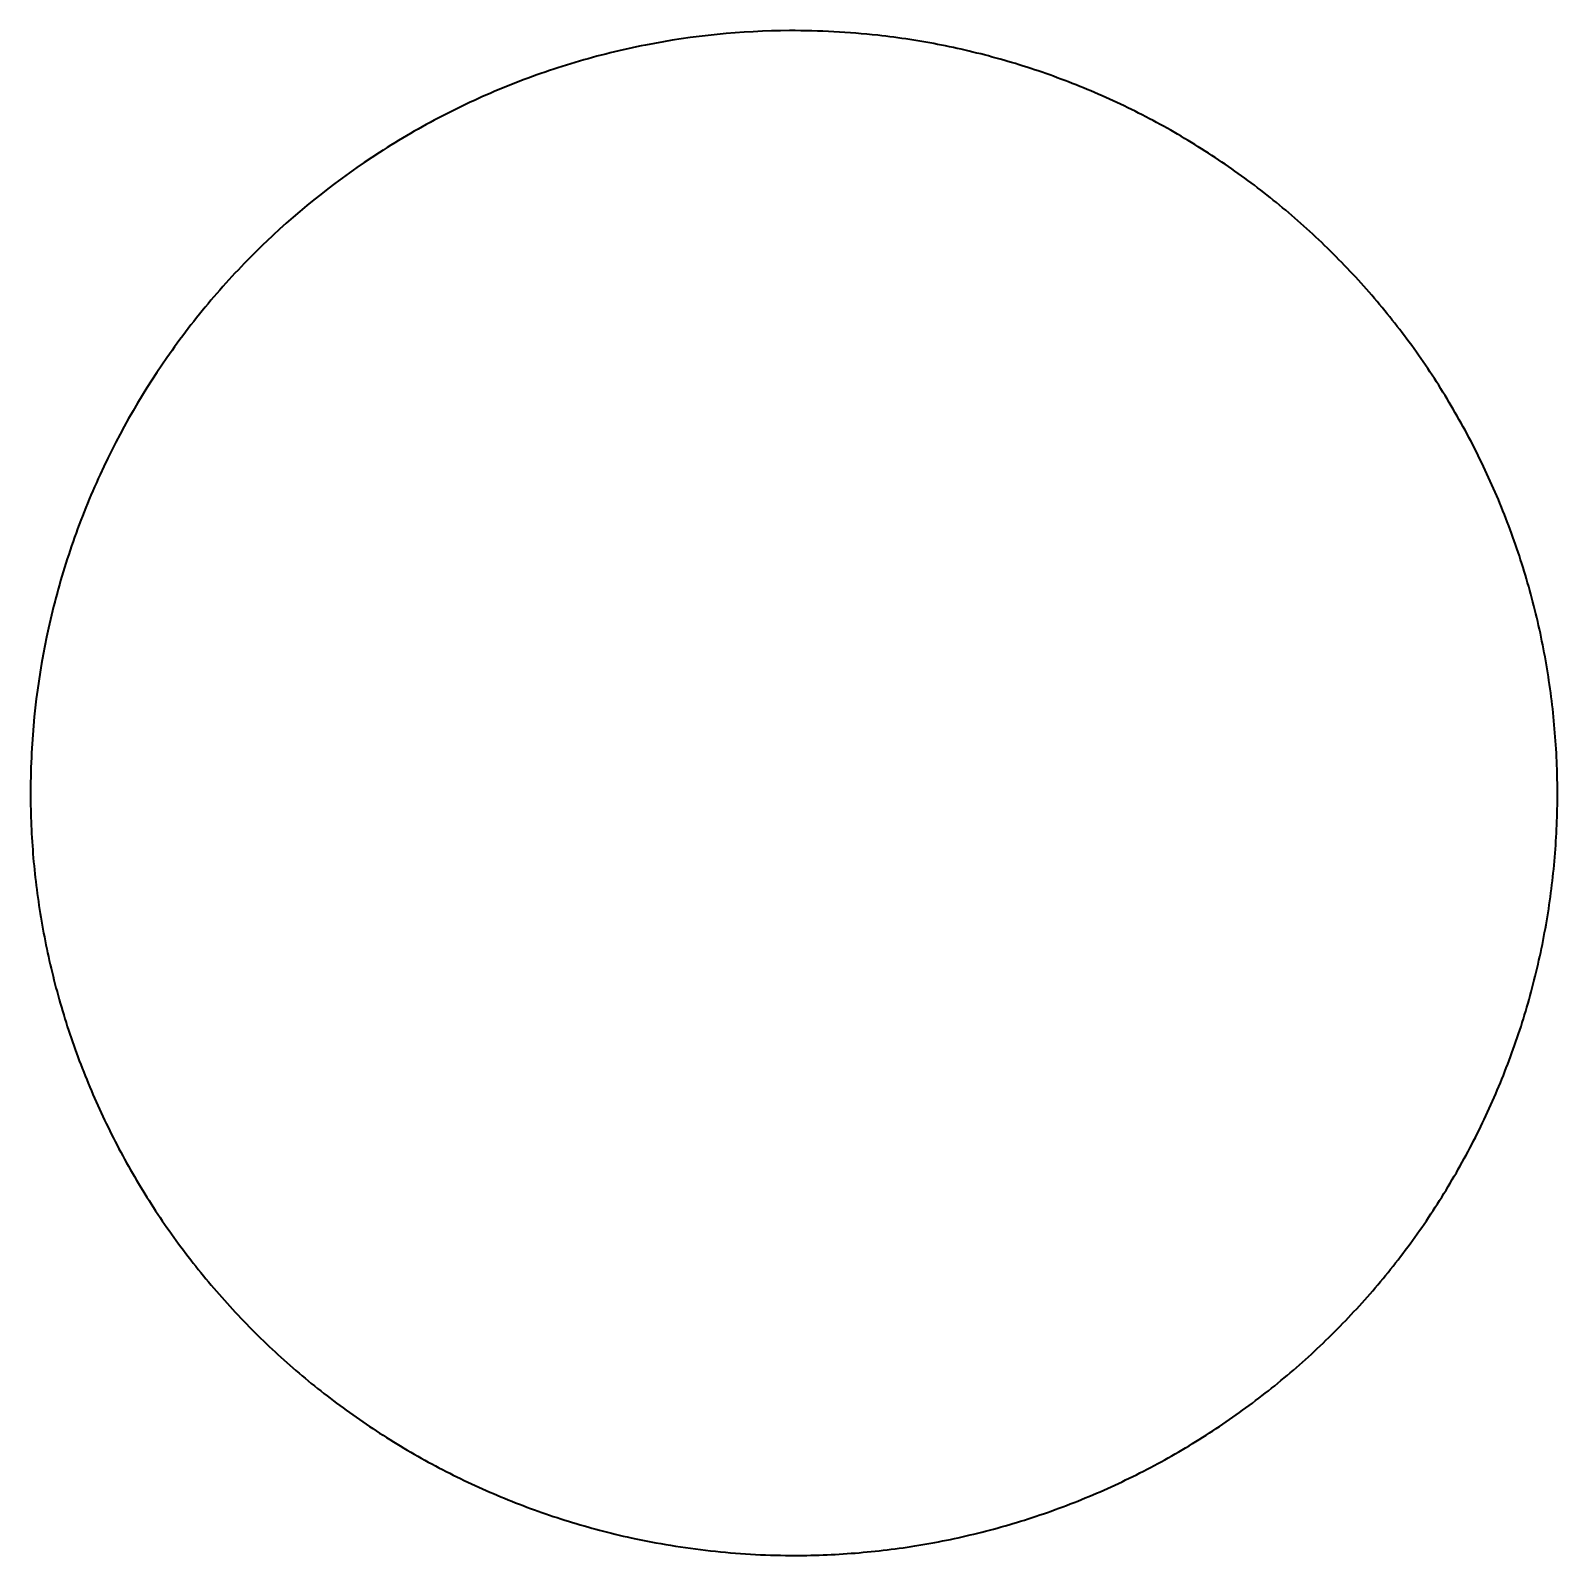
# Model space of a CAD drawing. Header units: millimetres. Extents: x 0 to 2526, y -1017 to 790.
# Drawn here: x 233.56 to 270.56, y -811.83 to -774.86 of the extents above; entities that cross this region are included whole.
import ezdxf

# ---------------------------------------------------------------- set-up
doc = ezdxf.new("R2010")
doc.units = ezdxf.units.MM
doc.layers.add('Blocks', color=7, linetype='Continuous')
doc.layers.add('Blocks$Inner', color=7, linetype='Continuous', lineweight=25, true_color=0x007f00)
doc.layers.add('Blocks$Outline', color=7, linetype='Continuous', lineweight=35, true_color=0xff3f3f)

# ---------------------------------------------------------------- blocks, each defined once
blk = doc.blocks.new('Balcony Dining Bench w Arm Top')
at = {"layer": 'Blocks$Inner'}
for points, knots in [([(443.496, -518.638), (443.345, -518.639), (443.194, -518.641), (442.784, -518.652), (442.522, -518.665), (442.006, -518.701), (441.739, -518.725), (441.225, -518.782), (440.961, -518.818), (440.449, -518.897), (440.19, -518.943), (439.683, -519.044), (439.429, -519.1), (438.926, -519.223), (438.676, -519.289), (438.179, -519.432), (437.932, -519.509), (437.441, -519.673), (437.196, -519.761), (436.713, -519.945), (436.469, -520.044), (435.994, -520.249), (435.751, -520.36), (435.285, -520.585), (435.046, -520.706), (434.59, -520.95), (434.361, -521.079), (433.916, -521.343), (433.694, -521.48), (433.26, -521.762), (433.046, -521.907), (432.624, -522.207), (432.416, -522.361), (432.008, -522.679), (431.805, -522.843), (431.41, -523.177), (431.213, -523.351), (430.832, -523.701), (430.639, -523.886), (430.274, -524.253), (430.089, -524.446), (429.739, -524.827), (429.565, -525.025), (429.232, -525.421), (429.068, -525.624), (428.752, -526.033), (428.598, -526.241), (428.299, -526.664), (428.154, -526.878), (427.873, -527.313), (427.736, -527.534), (427.473, -527.98), (427.344, -528.21), (427.101, -528.667), (426.98, -528.905), (426.756, -529.372), (426.645, -529.615), (426.441, -530.091), (426.343, -530.335), (426.159, -530.819), (426.072, -531.064), (425.908, -531.555), (425.832, -531.803), (425.689, -532.3), (425.623, -532.551), (425.501, -533.054), (425.445, -533.308), (425.345, -533.816), (425.299, -534.075), (425.22, -534.587), (425.185, -534.852), (425.156, -535.109)], [147.455102, 147.455102, 147.455102, 147.455102, 147.910371, 147.910371, 148.690833, 148.690833, 149.471294, 149.471294, 150.251598, 150.251598, 151.031902, 151.031902, 151.812206, 151.812206, 152.59251, 152.59251, 153.372814, 153.372814, 154.153118, 154.153118, 154.933422, 154.933422, 155.713726, 155.713726, 156.493858, 156.493858, 157.27399, 157.27399, 158.054122, 158.054122, 158.834254, 158.834254, 159.614386, 159.614386, 160.394518, 160.394518, 161.17465, 161.17465, 161.954781, 161.954781, 162.734851, 162.734851, 163.51492, 163.51492, 164.29499, 164.29499, 165.075059, 165.075059, 165.855129, 165.855129, 166.635198, 166.635198, 167.415267, 167.415267, 168.195337, 168.195337, 168.975532, 168.975532, 169.755726, 169.755726, 170.535921, 170.535921, 171.316116, 171.316116, 172.096311, 172.096311, 172.876506, 172.876506, 173.656701, 173.656701, 174.436895, 174.436895, 174.436895, 174.436895]), ([(461.896, -539.164), (461.932, -538.844), (461.959, -538.515), (461.978, -538.194), (461.997, -537.873), (462.007, -537.54), (462.009, -537.219), (462.01, -536.96), (462.006, -536.692), (461.996, -536.434), (461.986, -536.175), (461.971, -535.912), (461.95, -535.654), (461.93, -535.396), (461.903, -535.136), (461.872, -534.879), (461.841, -534.622), (461.804, -534.366), (461.762, -534.11), (461.72, -533.855), (461.672, -533.6), (461.619, -533.347), (461.566, -533.093), (461.508, -532.84), (461.444, -532.589), (461.381, -532.338), (461.311, -532.084), (461.237, -531.836), (461.163, -531.588), (461.081, -531.333), (460.997, -531.088), (460.913, -530.844), (460.82, -530.593), (460.725, -530.352), (460.631, -530.111), (460.529, -529.868), (460.424, -529.632), (460.32, -529.395), (460.209, -529.159), (460.095, -528.927), (459.98, -528.695), (459.86, -528.466), (459.736, -528.239), (459.612, -528.012), (459.483, -527.787), (459.349, -527.566), (459.216, -527.344), (459.076, -527.124), (458.934, -526.908), (458.791, -526.693), (458.641, -526.477), (458.489, -526.267), (458.337, -526.058), (458.176, -525.845), (458.015, -525.642), (457.855, -525.439), (457.685, -525.233), (457.516, -525.037), (457.347, -524.842), (457.171, -524.646), (456.994, -524.458), (456.817, -524.269), (456.634, -524.083), (456.45, -523.903), (456.265, -523.722), (456.076, -523.545), (455.884, -523.372), (455.691, -523.199), (455.495, -523.03), (455.296, -522.865), (455.097, -522.701), (454.893, -522.539), (454.687, -522.383), (454.481, -522.227), (454.268, -522.073), (454.055, -521.925), (453.843, -521.778), (453.62, -521.631), (453.402, -521.493), (453.183, -521.354), (452.954, -521.217), (452.73, -521.088), (452.506, -520.959), (452.275, -520.833), (452.046, -520.714), (451.817, -520.595), (451.583, -520.48), (451.349, -520.371), (451.115, -520.261), (450.878, -520.157), (450.64, -520.057), (450.401, -519.958), (450.16, -519.864), (449.918, -519.774), (449.675, -519.685), (449.429, -519.6), (449.183, -519.521), (448.937, -519.442), (448.685, -519.367), (448.436, -519.299), (448.187, -519.23), (447.928, -519.165), (447.676, -519.107), (447.424, -519.049), (447.163, -518.995), (446.909, -518.948), (446.655, -518.901), (446.395, -518.858), (446.139, -518.822), (445.884, -518.785), (445.625, -518.754), (445.368, -518.729), (445.111, -518.703), (444.853, -518.683), (444.595, -518.668), (444.337, -518.653), (444.079, -518.644), (443.82, -518.64), (443.709, -518.639), (443.606, -518.638), (443.496, -518.638)], [116.297251, 116.297251, 116.297251, 116.297251, 117.271639, 117.271639, 117.271639, 118.247463, 118.247463, 118.247463, 119.033122, 119.033122, 119.033122, 119.814573, 119.814573, 119.814573, 120.593257, 120.593257, 120.593257, 121.370568, 121.370568, 121.370568, 122.147882, 122.147882, 122.147882, 122.926571, 122.926571, 122.926571, 123.708032, 123.708032, 123.708032, 124.493706, 124.493706, 124.493706, 125.279377, 125.279377, 125.279377, 126.060834, 126.060834, 126.060834, 126.839519, 126.839519, 126.839519, 127.616826, 127.616826, 127.616826, 128.394131, 128.394131, 128.394131, 129.172805, 129.172805, 129.172805, 129.954246, 129.954246, 129.954246, 130.739893, 130.739893, 130.739893, 131.525563, 131.525563, 131.525563, 132.307015, 132.307015, 132.307015, 133.085688, 133.085688, 133.085688, 133.86298, 133.86298, 133.86298, 134.640264, 134.640264, 134.640264, 135.418914, 135.418914, 135.418914, 136.200326, 136.200326, 136.200326, 136.985942, 136.985942, 136.985942, 137.77155, 137.77155, 137.77155, 138.552937, 138.552937, 138.552937, 139.331544, 139.331544, 139.331544, 140.108767, 140.108767, 140.108767, 140.885983, 140.885983, 140.885983, 141.664564, 141.664564, 141.664564, 142.445909, 142.445909, 142.445909, 143.23146, 143.23146, 143.23146, 144.016928, 144.016928, 144.016928, 144.798178, 144.798178, 144.798178, 145.576652, 145.576652, 145.576652, 146.353746, 146.353746, 146.353746, 147.130837, 147.130837, 147.130837, 147.455102, 147.455102, 147.455102, 147.455102]), ([(425.043, -537.244), (425.049, -538.42), (425.165, -539.584), (425.506, -541.312), (425.647, -541.882), (425.979, -542.999), (426.171, -543.546), (426.605, -544.621), (426.847, -545.149), (427.383, -546.183), (427.678, -546.691), (428.631, -548.169), (429.35, -549.08), (430.551, -550.339), (430.972, -550.74), (431.856, -551.507), (432.319, -551.871), (433.743, -552.886), (434.746, -553.467), (436.332, -554.195), (436.875, -554.414), (437.983, -554.801), (438.543, -554.967), (440.236, -555.382), (441.383, -555.552), (442.865, -555.629), (443.182, -555.638), (443.499, -555.638)], [60.280402, 60.280402, 60.280402, 60.280402, 63.78319, 63.78319, 65.534584, 65.534584, 67.285978, 67.285978, 69.037372, 69.037372, 70.788766, 70.788766, 74.291554, 74.291554, 76.042949, 76.042949, 77.794343, 77.794343, 81.297131, 81.297131, 83.048525, 83.048525, 84.799919, 84.799919, 88.302707, 88.302707, 89.249041, 89.249041, 89.249041, 89.249041]), ([(443.629, -555.638), (443.888, -555.636), (444.155, -555.629), (444.413, -555.616), (444.671, -555.604), (444.934, -555.585), (445.191, -555.562), (445.448, -555.538), (445.707, -555.509), (445.963, -555.475), (446.219, -555.44), (446.475, -555.401), (446.73, -555.356), (446.984, -555.311), (447.238, -555.26), (447.491, -555.205), (447.743, -555.149), (447.996, -555.087), (448.246, -555.021), (448.496, -554.955), (448.749, -554.882), (448.996, -554.805), (449.243, -554.729), (449.496, -554.644), (449.74, -554.557), (449.983, -554.47), (450.233, -554.374), (450.473, -554.277), (450.712, -554.179), (450.954, -554.075), (451.189, -553.968), (451.424, -553.86), (451.659, -553.747), (451.889, -553.63), (452.12, -553.512), (452.348, -553.39), (452.574, -553.263), (452.799, -553.137), (453.022, -553.005), (453.242, -552.869), (453.462, -552.732), (453.681, -552.591), (453.895, -552.445), (454.109, -552.3), (454.323, -552.148), (454.531, -551.993), (454.739, -551.839), (454.95, -551.675), (455.151, -551.512), (455.352, -551.349), (455.556, -551.177), (455.75, -551.005), (455.944, -550.834), (456.138, -550.656), (456.324, -550.476), (456.511, -550.297), (456.695, -550.112), (456.874, -549.925), (457.053, -549.738), (457.228, -549.547), (457.399, -549.353), (457.57, -549.158), (457.737, -548.96), (457.899, -548.759), (458.062, -548.557), (458.221, -548.351), (458.375, -548.143), (458.529, -547.935), (458.681, -547.72), (458.826, -547.506), (458.972, -547.291), (459.117, -547.067), (459.253, -546.846), (459.388, -546.626), (459.524, -546.395), (459.65, -546.169), (459.777, -545.944), (459.901, -545.711), (460.017, -545.48), (460.134, -545.249), (460.247, -545.014), (460.354, -544.778), (460.461, -544.542), (460.563, -544.304), (460.66, -544.064), (460.757, -543.824), (460.849, -543.582), (460.936, -543.338), (461.023, -543.094), (461.105, -542.846), (461.181, -542.599), (461.258, -542.352), (461.33, -542.099), (461.397, -541.848), (461.463, -541.598), (461.525, -541.338), (461.581, -541.085), (461.649, -540.771), (461.712, -540.444), (461.764, -540.127), (461.816, -539.81), (461.861, -539.483), (461.896, -539.164)], [89.3784, 89.3784, 89.3784, 89.3784, 90.163411, 90.163411, 90.163411, 90.944298, 90.944298, 90.944298, 91.72242, 91.72242, 91.72242, 92.499172, 92.499172, 92.499172, 93.27593, 93.27593, 93.27593, 94.054066, 94.054066, 94.054066, 94.834977, 94.834977, 94.834977, 95.620103, 95.620103, 95.620103, 96.405228, 96.405228, 96.405228, 97.186151, 97.186151, 97.186151, 97.964311, 97.964311, 97.964311, 98.741106, 98.741106, 98.741106, 99.517908, 99.517908, 99.517908, 100.29609, 100.29609, 100.29609, 101.077048, 101.077048, 101.077048, 101.862222, 101.862222, 101.862222, 102.647472, 102.647472, 102.647472, 103.428519, 103.428519, 103.428519, 104.206806, 104.206806, 104.206806, 104.983727, 104.983727, 104.983727, 105.760655, 105.760655, 105.760655, 106.538965, 106.538965, 106.538965, 107.32005, 107.32005, 107.32005, 108.105353, 108.105353, 108.105353, 108.890747, 108.890747, 108.890747, 109.671938, 109.671938, 109.671938, 110.450367, 110.450367, 110.450367, 111.22743, 111.22743, 111.22743, 112.0045, 112.0045, 112.0045, 112.78295, 112.78295, 112.78295, 113.564177, 113.564177, 113.564177, 114.34962, 114.34962, 114.34962, 115.325418, 115.325418, 115.325418, 116.297251, 116.297251, 116.297251, 116.297251])]:
    blk.add_open_spline(points, degree=3, knots=knots, dxfattribs=at)
for points in [[(425.156, -535.109), (425.078, -535.814), (425.04, -536.525), (425.043, -537.244)], [(443.499, -555.638), (443.543, -555.638), (443.586, -555.638), (443.629, -555.638)]]:
    blk.add_open_spline(points, degree=3, dxfattribs=at)
at = {"layer": 'Blocks$Outline'}
blk.add_open_spline([(425.043, -537.244), (425.04, -536.525), (425.078, -535.814), (425.156, -535.109), (425.185, -534.852), (425.22, -534.587), (425.299, -534.075), (425.345, -533.816), (425.445, -533.308), (425.501, -533.054), (425.623, -532.551), (425.689, -532.3), (425.832, -531.803), (425.908, -531.555), (426.072, -531.064), (426.159, -530.819), (426.343, -530.335), (426.441, -530.091), (426.645, -529.615), (426.756, -529.372), (426.98, -528.905), (427.101, -528.667), (427.344, -528.21), (427.473, -527.98), (427.736, -527.534), (427.873, -527.313), (428.154, -526.878), (428.299, -526.664), (428.598, -526.241), (428.752, -526.033), (429.068, -525.624), (429.232, -525.421), (429.565, -525.025), (429.739, -524.827), (430.089, -524.446), (430.274, -524.253), (430.639, -523.886), (430.832, -523.701), (431.213, -523.351), (431.41, -523.177), (431.805, -522.843), (432.008, -522.679), (432.416, -522.361), (432.624, -522.207), (433.046, -521.907), (433.26, -521.762), (433.694, -521.48), (433.916, -521.343), (434.361, -521.079), (434.59, -520.95), (435.046, -520.706), (435.285, -520.585), (435.751, -520.36), (435.994, -520.249), (436.469, -520.044), (436.713, -519.945), (437.196, -519.761), (437.441, -519.673), (437.932, -519.509), (438.179, -519.432), (438.676, -519.289), (438.926, -519.223), (439.429, -519.1), (439.683, -519.044), (440.19, -518.943), (440.449, -518.897), (440.961, -518.818), (441.225, -518.782), (441.739, -518.725), (442.006, -518.701), (442.522, -518.665), (442.784, -518.652), (443.194, -518.641), (443.345, -518.639), (443.496, -518.638), (443.606, -518.638), (443.709, -518.639), (443.82, -518.64), (444.079, -518.644), (444.337, -518.653), (444.595, -518.668), (444.853, -518.683), (445.111, -518.703), (445.368, -518.729), (445.625, -518.754), (445.884, -518.785), (446.139, -518.822), (446.395, -518.858), (446.655, -518.901), (446.909, -518.948), (447.163, -518.995), (447.424, -519.049), (447.676, -519.107), (447.928, -519.165), (448.187, -519.23), (448.436, -519.299), (448.685, -519.367), (448.937, -519.442), (449.183, -519.521), (449.429, -519.6), (449.675, -519.685), (449.918, -519.774), (450.16, -519.864), (450.401, -519.958), (450.64, -520.057), (450.878, -520.157), (451.115, -520.261), (451.349, -520.371), (451.583, -520.48), (451.817, -520.595), (452.046, -520.714), (452.275, -520.833), (452.506, -520.959), (452.73, -521.088), (452.954, -521.217), (453.183, -521.354), (453.402, -521.493), (453.62, -521.631), (453.843, -521.778), (454.055, -521.925), (454.268, -522.073), (454.481, -522.227), (454.687, -522.383), (454.893, -522.539), (455.097, -522.701), (455.296, -522.865), (455.495, -523.03), (455.691, -523.199), (455.884, -523.372), (456.076, -523.545), (456.265, -523.722), (456.45, -523.903), (456.634, -524.083), (456.817, -524.269), (456.994, -524.458), (457.171, -524.646), (457.347, -524.842), (457.516, -525.037), (457.685, -525.233), (457.855, -525.439), (458.015, -525.642), (458.176, -525.845), (458.337, -526.058), (458.489, -526.267), (458.641, -526.477), (458.791, -526.693), (458.934, -526.908), (459.076, -527.124), (459.216, -527.344), (459.349, -527.566), (459.483, -527.787), (459.612, -528.012), (459.736, -528.239), (459.86, -528.466), (459.98, -528.695), (460.095, -528.927), (460.209, -529.159), (460.32, -529.395), (460.424, -529.632), (460.529, -529.868), (460.631, -530.111), (460.725, -530.352), (460.82, -530.593), (460.913, -530.844), (460.997, -531.088), (461.081, -531.333), (461.163, -531.588), (461.237, -531.836), (461.311, -532.084), (461.381, -532.338), (461.444, -532.589), (461.508, -532.84), (461.566, -533.093), (461.619, -533.347), (461.672, -533.6), (461.72, -533.855), (461.762, -534.11), (461.804, -534.366), (461.841, -534.622), (461.872, -534.879), (461.903, -535.136), (461.93, -535.396), (461.95, -535.654), (461.971, -535.912), (461.986, -536.175), (461.996, -536.434), (462.006, -536.692), (462.01, -536.96), (462.009, -537.219), (462.007, -537.54), (461.997, -537.873), (461.978, -538.194), (461.959, -538.515), (461.932, -538.844), (461.896, -539.164), (461.861, -539.483), (461.816, -539.81), (461.764, -540.127), (461.712, -540.444), (461.649, -540.771), (461.581, -541.085), (461.525, -541.338), (461.463, -541.598), (461.397, -541.848), (461.33, -542.099), (461.258, -542.352), (461.181, -542.599), (461.105, -542.846), (461.023, -543.094), (460.936, -543.338), (460.849, -543.582), (460.757, -543.824), (460.66, -544.064), (460.563, -544.304), (460.461, -544.542), (460.354, -544.778), (460.247, -545.014), (460.134, -545.249), (460.017, -545.48), (459.901, -545.711), (459.777, -545.944), (459.65, -546.169), (459.524, -546.395), (459.388, -546.626), (459.253, -546.846), (459.117, -547.067), (458.972, -547.291), (458.826, -547.506), (458.681, -547.72), (458.529, -547.935), (458.375, -548.143), (458.221, -548.351), (458.062, -548.557), (457.899, -548.759), (457.737, -548.96), (457.57, -549.158), (457.399, -549.353), (457.228, -549.547), (457.053, -549.738), (456.874, -549.925), (456.695, -550.112), (456.511, -550.297), (456.324, -550.476), (456.138, -550.656), (455.944, -550.834), (455.75, -551.005), (455.556, -551.177), (455.352, -551.349), (455.151, -551.512), (454.95, -551.675), (454.739, -551.839), (454.531, -551.993), (454.323, -552.148), (454.109, -552.3), (453.895, -552.445), (453.681, -552.591), (453.462, -552.732), (453.242, -552.869), (453.022, -553.005), (452.799, -553.137), (452.574, -553.263), (452.348, -553.39), (452.12, -553.512), (451.889, -553.63), (451.659, -553.747), (451.424, -553.86), (451.189, -553.968), (450.954, -554.075), (450.712, -554.179), (450.473, -554.277), (450.233, -554.374), (449.983, -554.47), (449.74, -554.557), (449.496, -554.644), (449.243, -554.729), (448.996, -554.805), (448.749, -554.882), (448.496, -554.955), (448.246, -555.021), (447.996, -555.087), (447.743, -555.149), (447.491, -555.205), (447.238, -555.26), (446.984, -555.311), (446.73, -555.356), (446.475, -555.401), (446.219, -555.44), (445.963, -555.475), (445.707, -555.509), (445.448, -555.538), (445.191, -555.562), (444.934, -555.585), (444.671, -555.604), (444.413, -555.616), (444.155, -555.629), (443.888, -555.636), (443.629, -555.638), (443.586, -555.638), (443.543, -555.638), (443.499, -555.638), (443.182, -555.638), (442.865, -555.629), (441.383, -555.552), (440.236, -555.382), (438.543, -554.967), (437.983, -554.801), (436.875, -554.414), (436.332, -554.195), (434.746, -553.467), (433.743, -552.886), (432.319, -551.871), (431.856, -551.507), (430.972, -550.74), (430.551, -550.339), (429.35, -549.08), (428.631, -548.169), (427.678, -546.691), (427.383, -546.183), (426.847, -545.149), (426.605, -544.621), (426.171, -543.546), (425.979, -542.999), (425.647, -541.882), (425.506, -541.312), (425.165, -539.584), (425.049, -538.42), (425.043, -537.244)], degree=3, knots=[-176.577652, -176.577652, -176.577652, -176.577652, -174.436895, -174.436895, -174.436895, -173.656701, -173.656701, -172.876506, -172.876506, -172.096311, -172.096311, -171.316116, -171.316116, -170.535921, -170.535921, -169.755726, -169.755726, -168.975532, -168.975532, -168.195337, -168.195337, -167.415267, -167.415267, -166.635198, -166.635198, -165.855129, -165.855129, -165.075059, -165.075059, -164.29499, -164.29499, -163.51492, -163.51492, -162.734851, -162.734851, -161.954781, -161.954781, -161.17465, -161.17465, -160.394518, -160.394518, -159.614386, -159.614386, -158.834254, -158.834254, -158.054122, -158.054122, -157.27399, -157.27399, -156.493858, -156.493858, -155.713726, -155.713726, -154.933422, -154.933422, -154.153118, -154.153118, -153.372814, -153.372814, -152.59251, -152.59251, -151.812206, -151.812206, -151.031902, -151.031902, -150.251598, -150.251598, -149.471294, -149.471294, -148.690833, -148.690833, -147.910371, -147.910371, -147.455102, -147.455102, -147.455102, -147.130837, -147.130837, -147.130837, -146.353746, -146.353746, -146.353746, -145.576652, -145.576652, -145.576652, -144.798178, -144.798178, -144.798178, -144.016928, -144.016928, -144.016928, -143.23146, -143.23146, -143.23146, -142.445909, -142.445909, -142.445909, -141.664564, -141.664564, -141.664564, -140.885983, -140.885983, -140.885983, -140.108767, -140.108767, -140.108767, -139.331544, -139.331544, -139.331544, -138.552937, -138.552937, -138.552937, -137.77155, -137.77155, -137.77155, -136.985942, -136.985942, -136.985942, -136.200326, -136.200326, -136.200326, -135.418914, -135.418914, -135.418914, -134.640264, -134.640264, -134.640264, -133.86298, -133.86298, -133.86298, -133.085688, -133.085688, -133.085688, -132.307015, -132.307015, -132.307015, -131.525563, -131.525563, -131.525563, -130.739893, -130.739893, -130.739893, -129.954246, -129.954246, -129.954246, -129.172805, -129.172805, -129.172805, -128.394131, -128.394131, -128.394131, -127.616826, -127.616826, -127.616826, -126.839519, -126.839519, -126.839519, -126.060834, -126.060834, -126.060834, -125.279377, -125.279377, -125.279377, -124.493706, -124.493706, -124.493706, -123.708032, -123.708032, -123.708032, -122.926571, -122.926571, -122.926571, -122.147882, -122.147882, -122.147882, -121.370568, -121.370568, -121.370568, -120.593257, -120.593257, -120.593257, -119.814573, -119.814573, -119.814573, -119.033122, -119.033122, -119.033122, -118.247463, -118.247463, -118.247463, -117.271639, -117.271639, -117.271639, -116.297251, -116.297251, -116.297251, -115.325418, -115.325418, -115.325418, -114.34962, -114.34962, -114.34962, -113.564177, -113.564177, -113.564177, -112.78295, -112.78295, -112.78295, -112.0045, -112.0045, -112.0045, -111.22743, -111.22743, -111.22743, -110.450367, -110.450367, -110.450367, -109.671938, -109.671938, -109.671938, -108.890747, -108.890747, -108.890747, -108.105353, -108.105353, -108.105353, -107.32005, -107.32005, -107.32005, -106.538965, -106.538965, -106.538965, -105.760655, -105.760655, -105.760655, -104.983727, -104.983727, -104.983727, -104.206806, -104.206806, -104.206806, -103.428519, -103.428519, -103.428519, -102.647472, -102.647472, -102.647472, -101.862222, -101.862222, -101.862222, -101.077048, -101.077048, -101.077048, -100.29609, -100.29609, -100.29609, -99.517908, -99.517908, -99.517908, -98.741106, -98.741106, -98.741106, -97.964311, -97.964311, -97.964311, -97.186151, -97.186151, -97.186151, -96.405228, -96.405228, -96.405228, -95.620103, -95.620103, -95.620103, -94.834977, -94.834977, -94.834977, -94.054066, -94.054066, -94.054066, -93.27593, -93.27593, -93.27593, -92.499172, -92.499172, -92.499172, -91.72242, -91.72242, -91.72242, -90.944298, -90.944298, -90.944298, -90.163411, -90.163411, -90.163411, -89.3784, -89.3784, -89.3784, -89.249041, -89.249041, -89.249041, -88.302707, -88.302707, -84.799919, -84.799919, -83.048525, -83.048525, -81.297131, -81.297131, -77.794343, -77.794343, -76.042949, -76.042949, -74.291554, -74.291554, -70.788766, -70.788766, -69.037372, -69.037372, -67.285978, -67.285978, -65.534584, -65.534584, -63.78319, -63.78319, -60.280402, -60.280402, -60.280402, -60.280402], dxfattribs=at)

msp = doc.modelspace()

# ---------------------------------------------------------------- block references
at = {"layer": 'Blocks', "rotation": 270.0000000000025}
msp.add_blockref('Balcony Dining Bench w Arm Top', (789.198, -349.824), dxfattribs=at)

doc.saveas('drawing.dxf')
